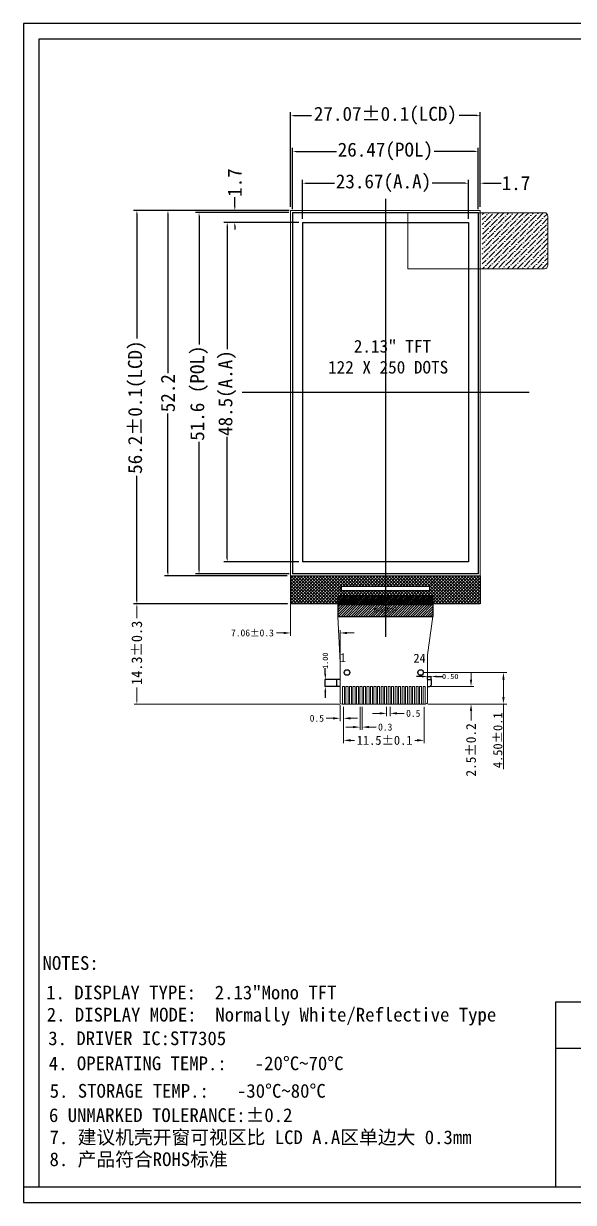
# Model space of a CAD drawing. Header units: millimetres. Extents: x 402 to 634, y 106 to 274.
# Drawn here: x 402 to 480.5, y 105.8 to 274.2 of the extents above; entities that cross this region are included whole.
import ezdxf

# ---------------------------------------------------------------- set-up
doc = ezdxf.new("R2010")
doc.units = ezdxf.units.MM
doc.header["$LTSCALE"] = 10
doc.header["$MEASUREMENT"] = 0
doc.layers.add('dim', color=3, linetype='Continuous', lineweight=13)
doc.layers.add('图框', color=7, linetype='Continuous', lineweight=0)
for name, color, linetype in [('Dimension', 7, 'Continuous'), ('DWG', 7, 'Continuous'), ('FPC', 2, 'Continuous'), ('Frame', 7, 'Continuous'), ('偏光片', 4, 'Continuous')]:
    doc.layers.add(name, color=color, linetype=linetype)
doc.styles.add('ROMANS', font='romans.shx')
doc.styles.add('TXT', font='TXT')
doc.styles.add('宋体', font='')
doc.styles.add('工程', font='gbenor.shx', dxfattribs={"width": 1.25, "bigfont": 'gbcbig.shx'})
doc.styles.get('宋体').set_extended_font_data('SimSun')
doc.dimstyles.new('ISO-25$0', dxfattribs={"dimscale": 0.5, "dimtxt": 2, "dimasz": 2, "dimexe": 0.8, "dimexo": 0.8, "dimtad": 0, "dimrnd": 0.01, "dimzin": 9, "dimdsep": 46, "dimtxsty": 'Standard', "dimcen": 2.5, "dimadec": 0, "dimazin": 2, "dimtfac": 1, "dimtofl": 0, "dimtmove": 0, "dimatfit": 0, "dimfxl": 1, "dimlwd": 13, "dimlwe": 13, "dimarcsym": 0})
doc.dimstyles.new('li', dxfattribs={"dimtxt": 0.75, "dimasz": 1, "dimexe": 0.05, "dimexo": 0.05, "dimgap": 0.1, "dimtad": 0, "dimzin": 1, "dimdsep": 46, "dimtxsty": 'TXT', "dimcen": 2.5, "dimclrd": 4, "dimclre": 4, "dimclrt": 4, "dimadec": 0, "dimazin": 0, "dimtfac": 1, "dimtmove": 0, "dimatfit": 3, "dimfxl": 1.25, "dimarcsym": 0})
doc.dimstyles.get("Standard").update_dxf_attribs({"dimscale": 0, "dimtxt": 0.6, "dimasz": 0.5, "dimexe": 0.5, "dimexo": 0.5, "dimgap": 0.5, "dimtad": 0, "dimdec": 4, "dimdsep": 46, "dimlunit": 6, "dimtxsty": 'ROMANS', "dimcen": 0.1, "dimadec": 0, "dimazin": 0, "dimtfac": 1, "dimtdec": 4, "dimtofl": 0, "dimtmove": 0, "dimatfit": 0, "dimfxl": 1, "dimtolj": 1, "dimtzin": 0, "dimarcsym": 0})
doc.dimstyles.new('标准', dxfattribs={"dimtxt": 1.6, "dimasz": 1.8, "dimexe": 0.5, "dimexo": 0.4, "dimgap": 0.1, "dimtad": 1, "dimzin": 1, "dimdsep": 46, "dimtxsty": '工程', "dimblk": 'CLOSEDBLANK', "dimcen": 0.09, "dimclrd": 3, "dimclre": 3, "dimclrt": 3, "dimadec": 0, "dimazin": 0, "dimtfac": 1, "dimtofl": 0, "dimtmove": 0, "dimatfit": 3, "dimldrblk": 'CLOSEDBLANK', "dimfxl": 1, "dimtolj": 1, "dimlwd": 0, "dimlwe": 0, "dimarcsym": 0})

# ---------------------------------------------------------------- blocks, each defined once
blk = doc.blocks.new('*D35')
at = {"color": 7, "lineweight": 13, "transparency": 16777216}
for p, q in [((439.71, 191.3), (417.78, 191.3)), ((418.18, 190.8), (418.18, 189.25)), ((418.18, 177.5), (418.18, 179.35)), ((447.12, 177), (417.78, 177))]:
    blk.add_line(p, q, dxfattribs=at)
at = {"color": 7, "transparency": 16777216}
for points in [[(418.1, 190.8), (418.27, 190.8), (418.18, 191.3)], [(418.1, 177.5), (418.27, 177.5), (418.18, 177)]]:
    blk.add_solid(points, dxfattribs=at)
at = {"layer": 'Defpoints', "color": 0, "transparency": 16777216}
for p in [(418.18, 191.3), (440.11, 191.3), (447.52, 177)]:
    blk.add_point(p, dxfattribs=at)
at = {"color": 7, "transparency": 16777216, "insert": (418.18, 184.3), "char_height": 1.5, "attachment_point": 5, "rotation": 90, "style": '宋体'}
blk.add_mtext('14.3%%P0.3', dxfattribs=at)
blk = doc.blocks.new('*D36')
at = {"layer": 'Defpoints', "color": 0, "ltscale": 10, "transparency": 16777216}
for p in [(466.88, 255.92), (440.41, 247.2), (466.88, 247.2)]:
    blk.add_point(p, dxfattribs=at)
at = {"layer": 'Dimension', "color": 0, "lineweight": -2, "ltscale": 10, "transparency": 16777216}
for p, q in [((440.41, 247.7), (440.41, 256.42)), ((466.88, 247.7), (466.88, 256.42)), ((440.91, 255.92), (446.68, 255.92)), ((466.38, 255.92), (460.61, 255.92))]:
    blk.add_line(p, q, dxfattribs=at)
at = {"layer": 'Dimension', "color": 0, "ltscale": 10, "transparency": 16777216}
for points in [[(440.91, 256), (440.91, 255.83), (440.41, 255.92)], [(466.38, 256), (466.38, 255.83), (466.88, 255.92)]]:
    blk.add_solid(points, dxfattribs=at)
at = {"layer": 'Dimension', "color": 7, "ltscale": 10, "transparency": 16777216, "insert": (453.64, 255.92), "char_height": 2, "attachment_point": 5, "style": '宋体'}
blk.add_mtext('\\A1;26.47(POL)', dxfattribs=at)
blk = doc.blocks.new('*D37')
at = {"layer": 'Defpoints', "color": 0, "ltscale": 10, "transparency": 16777216}
for p in [(440.36, 247.2), (427.05, 195.6), (440.41, 195.6)]:
    blk.add_point(p, dxfattribs=at)
at = {"layer": 'Dimension', "color": 0, "lineweight": -2, "ltscale": 10, "transparency": 16777216}
for p, q in [((439.86, 247.2), (426.55, 247.2)), ((427.05, 246.7), (427.05, 228.35)), ((427.05, 196.1), (427.05, 214.44)), ((439.91, 195.6), (426.55, 195.6))]:
    blk.add_line(p, q, dxfattribs=at)
at = {"layer": 'Dimension', "color": 0, "ltscale": 10, "transparency": 16777216}
for points in [[(426.97, 246.7), (427.14, 246.7), (427.05, 247.2)], [(426.97, 196.1), (427.14, 196.1), (427.05, 195.6)]]:
    blk.add_solid(points, dxfattribs=at)
at = {"layer": 'Dimension', "color": 7, "ltscale": 10, "transparency": 16777216, "insert": (427.05, 221.4), "char_height": 2, "attachment_point": 5, "rotation": 90, "style": '宋体'}
blk.add_mtext('\\A1;51.6 (POL)', dxfattribs=at)
blk = doc.blocks.new('*D38')
at = {"layer": 'Defpoints', "color": 0, "ltscale": 10, "transparency": 16777216}
for p in [(440.11, 247.5), (422.62, 195.3), (440.11, 195.3)]:
    blk.add_point(p, dxfattribs=at)
at = {"layer": 'Dimension', "color": 0, "lineweight": -2, "ltscale": 10, "transparency": 16777216}
for p, q in [((439.61, 247.5), (422.12, 247.5)), ((422.62, 247), (422.62, 224.28)), ((422.62, 195.8), (422.62, 218.51)), ((439.61, 195.3), (422.12, 195.3))]:
    blk.add_line(p, q, dxfattribs=at)
at = {"layer": 'Dimension', "color": 0, "ltscale": 10, "transparency": 16777216}
for points in [[(422.53, 247), (422.7, 247), (422.62, 247.5)], [(422.53, 195.8), (422.7, 195.8), (422.62, 195.3)]]:
    blk.add_solid(points, dxfattribs=at)
at = {"layer": 'Dimension', "color": 7, "ltscale": 10, "transparency": 16777216, "insert": (422.62, 221.4), "char_height": 2, "attachment_point": 5, "rotation": 90, "style": '宋体'}
blk.add_mtext('\\A1;52.2', dxfattribs=at)
blk = doc.blocks.new('*D39')
at = {"layer": 'Defpoints', "color": 0, "ltscale": 10, "transparency": 16777216}
for p in [(467.18, 261.04), (440.11, 247.5), (467.18, 247.5)]:
    blk.add_point(p, dxfattribs=at)
at = {"layer": 'Dimension', "color": 0, "lineweight": -2, "ltscale": 10, "transparency": 16777216}
for p, q in [((440.11, 248), (440.11, 261.54)), ((440.61, 261.04), (443.1, 261.04)), ((466.68, 261.04), (464.18, 261.04)), ((467.18, 248), (467.18, 261.54))]:
    blk.add_line(p, q, dxfattribs=at)
at = {"layer": 'Dimension', "color": 0, "ltscale": 10, "transparency": 16777216}
for points in [[(440.61, 261.12), (440.61, 260.95), (440.11, 261.04)], [(466.68, 261.12), (466.68, 260.95), (467.18, 261.04)]]:
    blk.add_solid(points, dxfattribs=at)
at = {"layer": 'Dimension', "color": 7, "ltscale": 10, "transparency": 16777216, "insert": (453.64, 261.04), "char_height": 2, "attachment_point": 5, "style": '宋体'}
blk.add_mtext('\\A1;27.07%%P0.1(LCD)', dxfattribs=at)
blk = doc.blocks.new('*D41')
at = {"layer": 'Defpoints', "color": 0, "ltscale": 10, "transparency": 16777216}
for p in [(431.07, 245.8), (441.81, 245.8), (441.81, 197.3)]:
    blk.add_point(p, dxfattribs=at)
at = {"layer": 'Dimension', "color": 0, "lineweight": -2, "ltscale": 10, "transparency": 16777216}
for p, q in [((441.31, 245.8), (430.57, 245.8)), ((431.07, 245.3), (431.07, 227.68)), ((431.07, 197.8), (431.07, 215.14)), ((441.31, 197.3), (430.57, 197.3))]:
    blk.add_line(p, q, dxfattribs=at)
at = {"layer": 'Dimension', "color": 0, "ltscale": 10, "transparency": 16777216}
for points in [[(430.99, 245.3), (431.16, 245.3), (431.07, 245.8)], [(430.99, 197.8), (431.16, 197.8), (431.07, 197.3)]]:
    blk.add_solid(points, dxfattribs=at)
at = {"layer": 'Dimension', "color": 7, "ltscale": 10, "transparency": 16777216, "insert": (431.07, 221.41), "char_height": 2, "attachment_point": 5, "rotation": 90, "style": '宋体'}
blk.add_mtext('\\A1;48.5(A.A)', dxfattribs=at)
blk = doc.blocks.new('*D42')
at = {"layer": 'Defpoints', "color": 0, "ltscale": 10, "transparency": 16777216}
for p in [(465.48, 251.39), (441.81, 245.8), (465.48, 245.8)]:
    blk.add_point(p, dxfattribs=at)
at = {"layer": 'Dimension', "color": 0, "lineweight": -2, "ltscale": 10, "transparency": 16777216}
for p, q in [((441.81, 246.3), (441.81, 251.89)), ((442.31, 251.39), (446.4, 251.39)), ((464.98, 251.39), (460.33, 251.39)), ((465.48, 246.3), (465.48, 251.89))]:
    blk.add_line(p, q, dxfattribs=at)
at = {"layer": 'Dimension', "color": 0, "ltscale": 10, "transparency": 16777216}
for points in [[(442.31, 251.47), (442.31, 251.31), (441.81, 251.39)], [(464.98, 251.47), (464.98, 251.31), (465.48, 251.39)]]:
    blk.add_solid(points, dxfattribs=at)
at = {"layer": 'Dimension', "color": 7, "ltscale": 10, "transparency": 16777216, "insert": (453.37, 251.39), "char_height": 2, "attachment_point": 5, "style": '宋体'}
blk.add_mtext('\\A1;23.67(A.A)', dxfattribs=at)
blk = doc.blocks.new('*D44')
at = {"layer": 'Defpoints', "color": 0, "ltscale": 10, "transparency": 16777216}
for p in [(432.15, 247.5), (440.41, 247.5), (441.81, 245.8)]:
    blk.add_point(p, dxfattribs=at)
at = {"layer": 'Dimension', "color": 0, "lineweight": -2, "ltscale": 10, "transparency": 16777216}
for p, q in [((432.15, 248), (432.15, 249.38)), ((439.91, 247.5), (431.65, 247.5)), ((441.31, 245.8), (431.65, 245.8)), ((432.15, 245.3), (432.15, 244.8))]:
    blk.add_line(p, q, dxfattribs=at)
at = {"layer": 'Dimension', "color": 0, "ltscale": 10, "transparency": 16777216}
for points in [[(432.07, 248), (432.24, 248), (432.15, 247.5)], [(432.07, 245.3), (432.24, 245.3), (432.15, 245.8)]]:
    blk.add_solid(points, dxfattribs=at)
at = {"layer": 'Dimension', "color": 7, "ltscale": 10, "transparency": 16777216, "insert": (432.15, 251.48), "char_height": 2, "attachment_point": 5, "rotation": 90, "style": '宋体'}
blk.add_mtext('\\A1;1.7', dxfattribs=at)
blk = doc.blocks.new('*D45')
at = {"layer": 'Defpoints', "color": 0, "ltscale": 10, "transparency": 16777216}
for p in [(467.18, 251.39), (467.18, 247.5), (465.48, 245.8)]:
    blk.add_point(p, dxfattribs=at)
at = {"layer": 'Dimension', "color": 0, "lineweight": -2, "ltscale": 10, "transparency": 16777216}
for p, q in [((464.98, 251.39), (464.48, 251.39)), ((465.48, 246.3), (465.48, 251.89)), ((467.18, 248), (467.18, 251.89)), ((467.68, 251.39), (470.18, 251.39))]:
    blk.add_line(p, q, dxfattribs=at)
at = {"layer": 'Dimension', "color": 0, "ltscale": 10, "transparency": 16777216}
for points in [[(464.98, 251.47), (464.98, 251.31), (465.48, 251.39)], [(467.68, 251.47), (467.68, 251.31), (467.18, 251.39)]]:
    blk.add_solid(points, dxfattribs=at)
at = {"layer": 'Dimension', "color": 7, "ltscale": 10, "transparency": 16777216, "insert": (472.28, 251.39), "char_height": 2, "attachment_point": 5, "style": '宋体'}
blk.add_mtext('\\A1;1.7', dxfattribs=at)
blk = doc.blocks.new('*D46')
at = {"layer": 'Defpoints', "color": 0, "ltscale": 10, "transparency": 16777216}
for p in [(440.11, 247.5), (418.18, 191.3), (440.11, 191.3)]:
    blk.add_point(p, dxfattribs=at)
at = {"layer": 'Dimension', "color": 0, "lineweight": -2, "ltscale": 10, "transparency": 16777216}
for p, q in [((439.61, 247.5), (417.68, 247.5)), ((418.18, 247), (418.18, 229.21)), ((418.18, 191.8), (418.18, 209.58)), ((439.61, 191.3), (417.68, 191.3))]:
    blk.add_line(p, q, dxfattribs=at)
at = {"layer": 'Dimension', "color": 0, "ltscale": 10, "transparency": 16777216}
for points in [[(418.1, 247), (418.27, 247), (418.18, 247.5)], [(418.1, 191.8), (418.27, 191.8), (418.18, 191.3)]]:
    blk.add_solid(points, dxfattribs=at)
at = {"layer": 'Dimension', "color": 7, "ltscale": 10, "transparency": 16777216, "insert": (418.18, 219.4), "char_height": 2, "attachment_point": 5, "rotation": 90, "style": '宋体'}
blk.add_mtext('\\A1;56.2%%P0.1(LCD)', dxfattribs=at)
blk = doc.blocks.new('*D49')
at = {"layer": 'Defpoints', "color": 0, "transparency": 16777216}
for p in [(440.11, 193.15), (447.17, 187.15), (447.17, 181.71)]:
    blk.add_point(p, dxfattribs=at)
at = {"layer": 'dim', "color": 0, "lineweight": 13, "transparency": 16777216}
for p, q in [((440.11, 192.75), (440.11, 186.75)), ((439.11, 187.15), (438.11, 187.15)), ((447.17, 182.11), (447.17, 187.55)), ((448.17, 187.15), (449.17, 187.15))]:
    blk.add_line(p, q, dxfattribs=at)
at = {"layer": 'dim', "color": 0, "transparency": 16777216}
for points in [[(439.11, 187.31), (439.11, 186.98), (440.11, 187.15)], [(448.17, 187.31), (448.17, 186.98), (447.17, 187.15)]]:
    blk.add_solid(points, dxfattribs=at)
at = {"layer": 'dim', "color": 0, "transparency": 16777216, "insert": (434.67, 187.15), "char_height": 1, "attachment_point": 5, "style": '宋体'}
blk.add_mtext('7.06%%p0.3', dxfattribs=at)
blk = doc.blocks.new('*D55')
at = {"color": 7, "lineweight": -2, "transparency": 16777216}
for p, q in [((458.87, 180.93), (458.07, 180.93)), ((459.67, 180.55), (459.67, 180.98)), ((459.67, 180.93), (460.17, 180.93)), ((460.17, 180.55), (460.17, 180.98)), ((460.97, 180.93), (461.77, 180.93))]:
    blk.add_line(p, q, dxfattribs=at)
at = {"color": 7, "transparency": 16777216}
for points in [[(458.87, 181.06), (458.87, 180.8), (459.67, 180.93)], [(460.97, 181.06), (460.97, 180.8), (460.17, 180.93)]]:
    blk.add_solid(points, dxfattribs=at)
at = {"layer": 'Defpoints', "color": 0, "transparency": 16777216}
for p in [(459.67, 180.5), (460.17, 180.93), (460.17, 180.5)]:
    blk.add_point(p, dxfattribs=at)
at = {"color": 7, "transparency": 16777216, "insert": (462.89, 180.93), "char_height": 0.75, "attachment_point": 5, "style": '宋体'}
blk.add_mtext('0.50', dxfattribs=at)
blk = doc.blocks.new('*D56')
at = {"color": 7, "lineweight": -2, "transparency": 16777216}
for p, q in [((445.07, 181.3), (445.07, 182.1)), ((446.62, 180.5), (445.02, 180.5)), ((445.07, 179.5), (445.07, 180.5)), ((446.82, 179.5), (445.02, 179.5)), ((445.07, 178.7), (445.07, 177.9))]:
    blk.add_line(p, q, dxfattribs=at)
at = {"color": 7, "transparency": 16777216}
for points in [[(444.93, 181.3), (445.2, 181.3), (445.07, 180.5)], [(444.93, 178.7), (445.2, 178.7), (445.07, 179.5)]]:
    blk.add_solid(points, dxfattribs=at)
at = {"layer": 'Defpoints', "color": 0, "transparency": 16777216}
for p in [(446.67, 180.5), (445.07, 179.5), (446.87, 179.5)]:
    blk.add_point(p, dxfattribs=at)
at = {"color": 7, "transparency": 16777216, "insert": (445.07, 183.18), "char_height": 0.75, "attachment_point": 5, "rotation": 90, "style": '宋体'}
blk.add_mtext('1.00', dxfattribs=at)
blk = doc.blocks.new('*D57')
at = {"color": 7, "lineweight": 13, "transparency": 16777216}
for p, q in [((465.86, 180.5), (465.86, 181.5)), ((460.07, 179.5), (466.26, 179.5)), ((459.72, 177), (466.26, 177)), ((465.86, 176), (465.86, 174.65))]:
    blk.add_line(p, q, dxfattribs=at)
at = {"color": 7, "transparency": 16777216}
for points in [[(465.7, 180.5), (466.03, 180.5), (465.86, 179.5)], [(465.7, 176), (466.03, 176), (465.86, 177)]]:
    blk.add_solid(points, dxfattribs=at)
at = {"layer": 'Defpoints', "color": 0, "transparency": 16777216}
for p in [(459.67, 179.5), (459.32, 177), (465.86, 177)]:
    blk.add_point(p, dxfattribs=at)
at = {"color": 7, "transparency": 16777216, "insert": (465.86, 170.44), "char_height": 1.4, "attachment_point": 5, "rotation": 90, "style": '宋体'}
blk.add_mtext('2.5±0.2', dxfattribs=at)
blk = doc.blocks.new('*D58')
at = {"color": 7, "lineweight": 0, "transparency": 16777216}
for p, q in [((459.07, 181.5), (470.99, 181.5)), ((470.49, 180.5), (470.49, 178)), ((459.77, 177), (470.99, 177)), ((470.49, 177), (470.49, 167.67))]:
    blk.add_line(p, q, dxfattribs=at)
at = {"color": 7, "transparency": 16777216}
for points in [[(470.32, 180.5), (470.65, 180.5), (470.49, 181.5)], [(470.32, 178), (470.65, 178), (470.49, 177)]]:
    blk.add_solid(points, dxfattribs=at)
at = {"layer": 'Defpoints', "color": 0, "transparency": 16777216}
for p in [(458.67, 181.5), (459.37, 177), (470.49, 177)]:
    blk.add_point(p, dxfattribs=at)
at = {"color": 7, "transparency": 16777216, "insert": (469.69, 171.82), "char_height": 1.3, "attachment_point": 5, "rotation": 90, "style": '宋体'}
blk.add_mtext('\\A1;4.50%%P0.1', dxfattribs=at)
blk = doc.blocks.new('_ClosedBlank')
at = {"color": 0, "linetype": 'ByBlock', "lineweight": -2}
for p, q in [((-1, 0.17), (0, 0)), ((-1, 0.17), (-1, -0.17)), ((0, 0), (-1, -0.17))]:
    blk.add_line(p, q, dxfattribs=at)
blk = doc.blocks.new('*D59')
at = {"color": 7, "lineweight": 13, "transparency": 16777216}
for p, q in [((452.82, 175.66), (451.82, 175.66)), ((453.82, 176.6), (453.82, 175.26)), ((454.32, 176.6), (454.32, 175.26)), ((455.32, 175.66), (456.32, 175.66))]:
    blk.add_line(p, q, dxfattribs=at)
at = {"color": 7, "transparency": 16777216}
for points in [[(452.82, 175.83), (452.82, 175.5), (453.82, 175.66)], [(455.32, 175.83), (455.32, 175.5), (454.32, 175.66)]]:
    blk.add_solid(points, dxfattribs=at)
at = {"layer": 'Defpoints', "color": 0, "transparency": 16777216}
for p in [(453.82, 177), (454.32, 177), (454.32, 175.66)]:
    blk.add_point(p, dxfattribs=at)
at = {"color": 7, "transparency": 16777216, "insert": (457.62, 175.66), "char_height": 1, "attachment_point": 5, "style": '宋体'}
blk.add_mtext('0.5', dxfattribs=at)
blk = doc.blocks.new('*D60')
at = {"color": 7, "lineweight": 13, "transparency": 16777216}
for p, q in [((450.02, 176.6), (450.02, 173.3)), ((450.32, 176.6), (450.32, 173.3)), ((449.02, 173.7), (448.02, 173.7)), ((451.32, 173.7), (452.32, 173.7))]:
    blk.add_line(p, q, dxfattribs=at)
at = {"color": 7, "transparency": 16777216}
for points in [[(449.02, 173.87), (449.02, 173.54), (450.02, 173.7)], [(451.32, 173.87), (451.32, 173.54), (450.32, 173.7)]]:
    blk.add_solid(points, dxfattribs=at)
at = {"layer": 'Defpoints', "color": 0, "transparency": 16777216}
for p in [(450.02, 177), (450.32, 177), (450.32, 173.7)]:
    blk.add_point(p, dxfattribs=at)
at = {"color": 7, "transparency": 16777216, "insert": (453.62, 173.7), "char_height": 1, "attachment_point": 5, "style": '宋体'}
blk.add_mtext('0.3', dxfattribs=at)
blk = doc.blocks.new('*D61')
at = {"color": 7, "lineweight": 13, "transparency": 16777216}
for p, q in [((447.67, 176.6), (447.67, 171.41)), ((459.17, 176.6), (459.17, 171.41)), ((448.67, 171.81), (449.23, 171.81)), ((458.17, 171.81), (457.82, 171.81))]:
    blk.add_line(p, q, dxfattribs=at)
at = {"color": 7, "transparency": 16777216}
for points in [[(448.67, 171.98), (448.67, 171.64), (447.67, 171.81)], [(458.17, 171.98), (458.17, 171.64), (459.17, 171.81)]]:
    blk.add_solid(points, dxfattribs=at)
at = {"layer": 'Defpoints', "color": 0, "transparency": 16777216}
for p in [(447.67, 177), (459.17, 177), (459.17, 171.81)]:
    blk.add_point(p, dxfattribs=at)
at = {"color": 7, "transparency": 16777216, "insert": (453.53, 171.81), "char_height": 1.3, "attachment_point": 5, "style": '宋体'}
blk.add_mtext('11.5%%P0.1', dxfattribs=at)
blk = doc.blocks.new('*D62')
at = {"color": 7, "lineweight": 13, "transparency": 16777216}
for p, q in [((447.17, 176.9), (447.17, 174.56)), ((447.67, 176.6), (447.67, 174.56)), ((446.17, 174.96), (445.17, 174.96)), ((448.67, 174.96), (449.67, 174.96))]:
    blk.add_line(p, q, dxfattribs=at)
at = {"color": 7, "transparency": 16777216}
for points in [[(446.17, 175.12), (446.17, 174.79), (447.17, 174.96)], [(448.67, 175.12), (448.67, 174.79), (447.67, 174.96)]]:
    blk.add_solid(points, dxfattribs=at)
at = {"layer": 'Defpoints', "color": 0, "transparency": 16777216}
for p in [(447.17, 177.3), (447.67, 177), (447.67, 174.96)]:
    blk.add_point(p, dxfattribs=at)
at = {"color": 7, "transparency": 16777216, "insert": (443.86, 174.96), "char_height": 1, "attachment_point": 5, "style": '宋体'}
blk.add_mtext('0.5', dxfattribs=at)

msp = doc.modelspace()

# ---------------------------------------------------------------- hatches: boundary and pattern name
h = msp.add_hatch()
h.set_pattern_fill('ANSI37', color=256, scale=0.1, style=0)
h.set_pattern_definition([(45, (440.10977, 191.29634), (-0.2245064, 0.2245064), []), (135, (440.10977, 191.29634), (-0.2245064, -0.2245064), [])])
h.paths.add_polyline_path([(467.17777, 195.29634), (440.10977, 195.29634), (440.10977, 191.29634), (467.17777, 191.29634)])
h.paths.add_polyline_path([(447.34377, 193.84634), (459.94377, 193.84634), (459.94377, 193.19634), (447.34377, 193.19634)], flags=16)
h = msp.add_hatch()
h.set_pattern_fill('ANSI31', color=30, scale=0.1, style=0)
h.set_pattern_definition([(45, (-2404.83044, -70.27372), (-0.224506403, 0.224506403), [])])
edge = h.paths.add_edge_path()
edge.add_line((460.22877, 192.39634), (445.59378, 192.39634))
edge.add_arc((447.05877, 192.19634), 0.2, 90, 180)
edge.add_line((446.85877, 192.19634), (446.85877, 191.19634))
edge.add_line((446.85877, 191.19634), (460.42877, 191.19634))
edge.add_line((460.42877, 192.19632), (460.42877, 191.19634))
edge.add_arc((460.22877, 192.19634), 0.2, 0, 90)
h = msp.add_hatch()
h.set_pattern_fill('ANSI31', color=0, scale=2, style=0)
h.set_pattern_definition([(45, (-6.572, 2.18272), (-0.1767767, 0.1767767), [])])
h.paths.add_polyline_path([(446.85877, 191.19634), (460.42877, 191.19634), (460.42877, 189.49636), (446.85877, 189.49636)])
h.paths.add_polyline_path([(451.71436, 189.82039), (455.5423, 189.82039), (455.5423, 191.00698), (451.71436, 191.00698)], flags=24)
at = {"layer": 'dim'}
h = msp.add_hatch(dxfattribs=at)
h.set_pattern_fill('ANSI36', color=5, scale=4, style=0)
h.set_pattern_definition([(45, (-232.8816, -4178.46935), (0.265165043, 0.972271824), [1.25, -0.25, 0, -0.25])])
h.paths.add_polyline_path([(476.82365, 246.67823, 0.414213562), (476.32365, 247.17823), (467.47365, 247.17823), (467.47365, 239.17823), (476.32365, 239.17823, 0.414213562), (476.82365, 239.67823)])

# ---------------------------------------------------------------- linework, layer by layer
at = {"color": 1}
for p, q in [((453.64377, 249.15066), (453.64377, 186.59634)), ((433.19635, 221.54634), (474.14021, 221.54634))]:
    msp.add_line(p, q, dxfattribs=at)
for p, q in [((440.10977, 195.29634), (440.10977, 191.29634)), ((447.34377, 193.84634), (459.94377, 193.84634)), ((447.34377, 193.84634), (447.34377, 193.19634)), ((459.94377, 193.84634), (459.94377, 193.19634)), ((467.17777, 195.29634), (467.17777, 191.29634)), ((447.34377, 193.19634), (459.94377, 193.19634))]:
    msp.add_line(p, q)
at = {"color": 30, "ltscale": 5}
for p, q in [((460.22877, 192.39634), (447.05877, 192.39634)), ((460.42877, 192.19632), (460.42877, 191.19634)), ((446.85877, 191.19634), (460.42877, 191.19634))]:
    msp.add_line(p, q, dxfattribs=at)
at = {"color": 30}
for p, q in [((446.85877, 191.19634), (446.85877, 189.49636)), ((460.42877, 191.19634), (460.42877, 189.49636)), ((446.85877, 189.49636), (460.42877, 189.49636))]:
    msp.add_line(p, q, dxfattribs=at)
at = {"color": 24}
for p, q in [((446.66524, 180.49637), (446.66521, 179.69737)), ((447.16524, 180.49634), (446.66524, 180.49637)), ((447.16524, 180.49634), (446.66524, 180.49637)), ((459.66524, 180.49634), (460.16524, 180.49637)), ((460.16524, 180.49637), (460.16527, 179.69737)), ((446.66521, 179.69737), (446.86524, 179.49635)), ((447.16524, 179.49634), (446.86524, 179.49635)), ((459.66524, 179.49634), (459.96524, 179.49635)), ((460.16527, 179.69737), (459.96524, 179.49635))]:
    msp.add_line(p, q, dxfattribs=at)
at = {"color": 30, "ltscale": 5}
for centre, start, end in [((447.05877, 192.19634), 90, 180), ((460.22877, 192.19634), 0, 90)]:
    msp.add_arc(centre, 0.2, start, end, dxfattribs=at)
at = {"layer": 'dim', "color": 7, "ltscale": 10}
for p, q in [((440.10977, 191.29634), (440.10977, 247.49634)), ((440.10977, 247.49634), (467.17777, 247.49634)), ((467.17777, 247.49634), (467.17777, 191.29634)), ((467.17777, 195.29634), (440.10977, 195.29634))]:
    msp.add_line(p, q, dxfattribs=at)
at = {"layer": 'dim', "color": 30}
for p, q in [((446.85877, 192.19608), (446.85877, 191.19634)), ((460.42877, 192.19608), (460.42877, 191.19634)), ((446.85877, 189.49636), (447.16524, 182.92134)), ((460.42877, 189.49636), (459.66524, 184.04634)), ((459.66524, 180.49634), (459.66524, 184.04634)), ((447.16524, 180.49634), (447.16524, 182.92134)), ((447.16524, 177.29634), (447.16524, 180.49634)), ((459.66524, 177.29634), (459.66524, 180.49634)), ((447.46524, 176.99634), (459.36524, 176.99634))]:
    msp.add_line(p, q, dxfattribs=at)
at = {"layer": 'dim', "color": 7}
msp.add_line((440.10977, 191.29634), (467.17777, 191.29634), dxfattribs=at)
at = {"layer": 'dim', "color": 2}
for p, q in [((447.51524, 179.49634), (447.81524, 179.49634)), ((447.51524, 176.99634), (447.51524, 179.49634)), ((447.51524, 179.49634), (447.81524, 179.49634)), ((447.51524, 176.99634), (447.51524, 179.49634)), ((447.51524, 179.49634), (447.81524, 179.49634)), ((447.51524, 176.99634), (447.51524, 179.49634)), ((447.51524, 179.49634), (447.81524, 179.49634)), ((447.51524, 176.99634), (447.51524, 179.49634)), ((447.81524, 176.99634), (447.81524, 179.49634)), ((447.81524, 176.99634), (447.81524, 179.49634)), ((447.81524, 176.99634), (447.81524, 179.49634)), ((447.81524, 176.99634), (447.81524, 179.49634)), ((448.01524, 179.49634), (448.31524, 179.49634)), ((448.01524, 176.99634), (448.01524, 179.49634)), ((448.01524, 179.49634), (448.31524, 179.49634)), ((448.01524, 176.99634), (448.01524, 179.49634)), ((448.01524, 179.49634), (448.31524, 179.49634)), ((448.01524, 176.99634), (448.01524, 179.49634)), ((448.01524, 179.49634), (448.31524, 179.49634)), ((448.01524, 176.99634), (448.01524, 179.49634)), ((448.31524, 176.99634), (448.31524, 179.49634)), ((448.31524, 176.99634), (448.31524, 179.49634)), ((448.31524, 176.99634), (448.31524, 179.49634)), ((448.31524, 176.99634), (448.31524, 179.49634)), ((448.51524, 179.49634), (448.81524, 179.49634)), ((448.51524, 176.99634), (448.51524, 179.49634)), ((448.51524, 179.49634), (448.81524, 179.49634)), ((448.51524, 176.99634), (448.51524, 179.49634)), ((448.51524, 179.49634), (448.81524, 179.49634)), ((448.51524, 176.99634), (448.51524, 179.49634)), ((448.51524, 179.49634), (448.81524, 179.49634)), ((448.51524, 176.99634), (448.51524, 179.49634)), ((448.81524, 176.99634), (448.81524, 179.49634)), ((448.81524, 176.99634), (448.81524, 179.49634)), ((448.81524, 176.99634), (448.81524, 179.49634)), ((448.81524, 176.99634), (448.81524, 179.49634)), ((449.01524, 179.49634), (449.31524, 179.49634)), ((449.01524, 176.99634), (449.01524, 179.49634)), ((449.01524, 179.49634), (449.31524, 179.49634)), ((449.01524, 176.99634), (449.01524, 179.49634)), ((449.01524, 179.49634), (449.31524, 179.49634)), ((449.01524, 176.99634), (449.01524, 179.49634)), ((449.01524, 179.49634), (449.31524, 179.49634)), ((449.01524, 176.99634), (449.01524, 179.49634)), ((449.31524, 176.99634), (449.31524, 179.49634)), ((449.31524, 176.99634), (449.31524, 179.49634)), ((449.31524, 176.99634), (449.31524, 179.49634)), ((449.31524, 176.99634), (449.31524, 179.49634)), ((449.51524, 179.49634), (449.81524, 179.49634)), ((449.51524, 176.99634), (449.51524, 179.49634)), ((449.51524, 179.49634), (449.81524, 179.49634)), ((449.51524, 176.99634), (449.51524, 179.49634)), ((449.51524, 179.49634), (449.81524, 179.49634)), ((449.51524, 176.99634), (449.51524, 179.49634)), ((449.51524, 179.49634), (449.81524, 179.49634)), ((449.51524, 176.99634), (449.51524, 179.49634)), ((449.81524, 176.99634), (449.81524, 179.49634)), ((449.81524, 176.99634), (449.81524, 179.49634)), ((449.81524, 176.99634), (449.81524, 179.49634)), ((449.81524, 176.99634), (449.81524, 179.49634)), ((450.01524, 179.49634), (450.31524, 179.49634)), ((450.01524, 176.99634), (450.01524, 179.49634)), ((450.01524, 179.49634), (450.31524, 179.49634)), ((450.01524, 176.99634), (450.01524, 179.49634)), ((450.01524, 179.49634), (450.31524, 179.49634)), ((450.01524, 176.99634), (450.01524, 179.49634)), ((450.01524, 179.49634), (450.31524, 179.49634)), ((450.01524, 176.99634), (450.01524, 179.49634)), ((450.31524, 176.99634), (450.31524, 179.49634)), ((450.31524, 176.99634), (450.31524, 179.49634)), ((450.31524, 176.99634), (450.31524, 179.49634)), ((450.31524, 176.99634), (450.31524, 179.49634)), ((450.51524, 179.49634), (450.81524, 179.49634)), ((450.51524, 176.99634), (450.51524, 179.49634)), ((450.51524, 179.49634), (450.81524, 179.49634)), ((450.51524, 176.99634), (450.51524, 179.49634)), ((450.51524, 179.49634), (450.81524, 179.49634)), ((450.51524, 176.99634), (450.51524, 179.49634)), ((450.51524, 179.49634), (450.81524, 179.49634)), ((450.51524, 176.99634), (450.51524, 179.49634)), ((450.81524, 176.99634), (450.81524, 179.49634)), ((450.81524, 176.99634), (450.81524, 179.49634)), ((450.81524, 176.99634), (450.81524, 179.49634)), ((450.81524, 176.99634), (450.81524, 179.49634)), ((451.01524, 179.49634), (451.31524, 179.49634)), ((451.01524, 176.99634), (451.01524, 179.49634)), ((451.01524, 179.49634), (451.31524, 179.49634)), ((451.01524, 176.99634), (451.01524, 179.49634)), ((451.01524, 179.49634), (451.31524, 179.49634)), ((451.01524, 176.99634), (451.01524, 179.49634)), ((451.01524, 179.49634), (451.31524, 179.49634)), ((451.01524, 176.99634), (451.01524, 179.49634)), ((451.31524, 176.99634), (451.31524, 179.49634)), ((451.31524, 176.99634), (451.31524, 179.49634)), ((451.31524, 176.99634), (451.31524, 179.49634)), ((451.31524, 176.99634), (451.31524, 179.49634)), ((451.51524, 179.49634), (451.81524, 179.49634)), ((451.51524, 176.99634), (451.51524, 179.49634)), ((451.51524, 179.49634), (451.81524, 179.49634)), ((451.51524, 176.99634), (451.51524, 179.49634)), ((451.51524, 179.49634), (451.81524, 179.49634)), ((451.51524, 176.99634), (451.51524, 179.49634)), ((451.51524, 179.49634), (451.81524, 179.49634)), ((451.51524, 176.99634), (451.51524, 179.49634)), ((451.81524, 176.99634), (451.81524, 179.49634)), ((451.81524, 176.99634), (451.81524, 179.49634)), ((451.81524, 176.99634), (451.81524, 179.49634)), ((451.81524, 176.99634), (451.81524, 179.49634)), ((452.01524, 179.49634), (452.31524, 179.49634)), ((452.01524, 176.99634), (452.01524, 179.49634)), ((452.01524, 179.49634), (452.31524, 179.49634)), ((452.01524, 176.99634), (452.01524, 179.49634)), ((452.01524, 179.49634), (452.31524, 179.49634)), ((452.01524, 176.99634), (452.01524, 179.49634)), ((452.01524, 179.49634), (452.31524, 179.49634)), ((452.01524, 176.99634), (452.01524, 179.49634)), ((452.31524, 176.99634), (452.31524, 179.49634)), ((452.31524, 176.99634), (452.31524, 179.49634)), ((452.31524, 176.99634), (452.31524, 179.49634)), ((452.31524, 176.99634), (452.31524, 179.49634)), ((452.51524, 179.49634), (452.81524, 179.49634)), ((452.51524, 176.99634), (452.51524, 179.49634)), ((452.51524, 179.49634), (452.81524, 179.49634)), ((452.51524, 176.99634), (452.51524, 179.49634)), ((452.51524, 179.49634), (452.81524, 179.49634)), ((452.51524, 176.99634), (452.51524, 179.49634)), ((452.51524, 179.49634), (452.81524, 179.49634)), ((452.51524, 176.99634), (452.51524, 179.49634)), ((452.81524, 176.99634), (452.81524, 179.49634)), ((452.81524, 176.99634), (452.81524, 179.49634)), ((452.81524, 176.99634), (452.81524, 179.49634)), ((452.81524, 176.99634), (452.81524, 179.49634)), ((453.01524, 179.49634), (453.31524, 179.49634)), ((453.01524, 176.99634), (453.01524, 179.49634)), ((453.01524, 179.49634), (453.31524, 179.49634)), ((453.01524, 176.99634), (453.01524, 179.49634)), ((453.01524, 179.49634), (453.31524, 179.49634)), ((453.01524, 176.99634), (453.01524, 179.49634)), ((453.01524, 179.49634), (453.31524, 179.49634)), ((453.01524, 176.99634), (453.01524, 179.49634)), ((453.31524, 176.99634), (453.31524, 179.49634)), ((453.31524, 176.99634), (453.31524, 179.49634)), ((453.31524, 176.99634), (453.31524, 179.49634)), ((453.31524, 176.99634), (453.31524, 179.49634)), ((453.51524, 179.49634), (453.81524, 179.49634)), ((453.51524, 176.99634), (453.51524, 179.49634)), ((453.51524, 179.49634), (453.81524, 179.49634)), ((453.51524, 176.99634), (453.51524, 179.49634)), ((453.51524, 179.49634), (453.81524, 179.49634)), ((453.51524, 176.99634), (453.51524, 179.49634)), ((453.51524, 179.49634), (453.81524, 179.49634)), ((453.51524, 176.99634), (453.51524, 179.49634)), ((453.81524, 176.99634), (453.81524, 179.49634)), ((453.81524, 176.99634), (453.81524, 179.49634)), ((453.81524, 176.99634), (453.81524, 179.49634)), ((453.81524, 176.99634), (453.81524, 179.49634)), ((454.01524, 179.49634), (454.31524, 179.49634)), ((454.01524, 176.99634), (454.01524, 179.49634)), ((454.01524, 179.49634), (454.31524, 179.49634)), ((454.01524, 176.99634), (454.01524, 179.49634)), ((454.01524, 179.49634), (454.31524, 179.49634)), ((454.01524, 176.99634), (454.01524, 179.49634)), ((454.01524, 179.49634), (454.31524, 179.49634)), ((454.01524, 176.99634), (454.01524, 179.49634)), ((454.31524, 176.99634), (454.31524, 179.49634)), ((454.31524, 176.99634), (454.31524, 179.49634)), ((454.31524, 176.99634), (454.31524, 179.49634)), ((454.31524, 176.99634), (454.31524, 179.49634)), ((454.51524, 179.49634), (454.81524, 179.49634)), ((454.51524, 176.99634), (454.51524, 179.49634)), ((454.51524, 179.49634), (454.81524, 179.49634)), ((454.51524, 176.99634), (454.51524, 179.49634)), ((454.51524, 179.49634), (454.81524, 179.49634)), ((454.51524, 176.99634), (454.51524, 179.49634)), ((454.51524, 179.49634), (454.81524, 179.49634)), ((454.51524, 176.99634), (454.51524, 179.49634)), ((454.81524, 176.99634), (454.81524, 179.49634)), ((454.81524, 176.99634), (454.81524, 179.49634)), ((454.81524, 176.99634), (454.81524, 179.49634)), ((454.81524, 176.99634), (454.81524, 179.49634)), ((455.01524, 179.49634), (455.31524, 179.49634)), ((455.01524, 176.99634), (455.01524, 179.49634)), ((455.01524, 179.49634), (455.31524, 179.49634)), ((455.01524, 176.99634), (455.01524, 179.49634)), ((455.01524, 179.49634), (455.31524, 179.49634)), ((455.01524, 176.99634), (455.01524, 179.49634)), ((455.01524, 179.49634), (455.31524, 179.49634)), ((455.01524, 176.99634), (455.01524, 179.49634)), ((455.31524, 176.99634), (455.31524, 179.49634)), ((455.31524, 176.99634), (455.31524, 179.49634)), ((455.31524, 176.99634), (455.31524, 179.49634)), ((455.31524, 176.99634), (455.31524, 179.49634)), ((455.51524, 179.49634), (455.81524, 179.49634)), ((455.51524, 176.99634), (455.51524, 179.49634)), ((455.51524, 179.49634), (455.81524, 179.49634)), ((455.51524, 176.99634), (455.51524, 179.49634)), ((455.51524, 179.49634), (455.81524, 179.49634)), ((455.51524, 176.99634), (455.51524, 179.49634)), ((455.51524, 179.49634), (455.81524, 179.49634)), ((455.51524, 176.99634), (455.51524, 179.49634)), ((455.81524, 176.99634), (455.81524, 179.49634)), ((455.81524, 176.99634), (455.81524, 179.49634)), ((455.81524, 176.99634), (455.81524, 179.49634)), ((455.81524, 176.99634), (455.81524, 179.49634)), ((456.01524, 179.49634), (456.31524, 179.49634)), ((456.01524, 176.99634), (456.01524, 179.49634)), ((456.01524, 179.49634), (456.31524, 179.49634)), ((456.01524, 176.99634), (456.01524, 179.49634)), ((456.01524, 179.49634), (456.31524, 179.49634)), ((456.01524, 176.99634), (456.01524, 179.49634)), ((456.01524, 179.49634), (456.31524, 179.49634)), ((456.01524, 176.99634), (456.01524, 179.49634)), ((456.31524, 176.99634), (456.31524, 179.49634)), ((456.31524, 176.99634), (456.31524, 179.49634)), ((456.31524, 176.99634), (456.31524, 179.49634)), ((456.31524, 176.99634), (456.31524, 179.49634)), ((456.51524, 179.49634), (456.81524, 179.49634)), ((456.51524, 176.99634), (456.51524, 179.49634)), ((456.51524, 179.49634), (456.81524, 179.49634)), ((456.51524, 176.99634), (456.51524, 179.49634)), ((456.51524, 179.49634), (456.81524, 179.49634)), ((456.51524, 176.99634), (456.51524, 179.49634)), ((456.51524, 179.49634), (456.81524, 179.49634)), ((456.51524, 176.99634), (456.51524, 179.49634)), ((456.81524, 176.99634), (456.81524, 179.49634)), ((456.81524, 176.99634), (456.81524, 179.49634)), ((456.81524, 176.99634), (456.81524, 179.49634)), ((456.81524, 176.99634), (456.81524, 179.49634)), ((457.01524, 179.49634), (457.31524, 179.49634)), ((457.01524, 176.99634), (457.01524, 179.49634)), ((457.01524, 179.49634), (457.31524, 179.49634)), ((457.01524, 176.99634), (457.01524, 179.49634)), ((457.01524, 179.49634), (457.31524, 179.49634)), ((457.01524, 176.99634), (457.01524, 179.49634)), ((457.01524, 179.49634), (457.31524, 179.49634)), ((457.01524, 176.99634), (457.01524, 179.49634)), ((457.31524, 176.99634), (457.31524, 179.49634)), ((457.31524, 176.99634), (457.31524, 179.49634)), ((457.31524, 176.99634), (457.31524, 179.49634)), ((457.31524, 176.99634), (457.31524, 179.49634)), ((457.51524, 179.49634), (457.81524, 179.49634)), ((457.51524, 176.99634), (457.51524, 179.49634)), ((457.51524, 179.49634), (457.81524, 179.49634)), ((457.51524, 176.99634), (457.51524, 179.49634)), ((457.51524, 179.49634), (457.81524, 179.49634)), ((457.51524, 176.99634), (457.51524, 179.49634)), ((457.51524, 179.49634), (457.81524, 179.49634)), ((457.51524, 176.99634), (457.51524, 179.49634)), ((457.81524, 176.99634), (457.81524, 179.49634)), ((457.81524, 176.99634), (457.81524, 179.49634)), ((457.81524, 176.99634), (457.81524, 179.49634)), ((457.81524, 176.99634), (457.81524, 179.49634)), ((458.01524, 179.49634), (458.31524, 179.49634)), ((458.01524, 176.99634), (458.01524, 179.49634)), ((458.01524, 179.49634), (458.31524, 179.49634)), ((458.01524, 176.99634), (458.01524, 179.49634)), ((458.01524, 179.49634), (458.31524, 179.49634)), ((458.01524, 176.99634), (458.01524, 179.49634)), ((458.01524, 179.49634), (458.31524, 179.49634)), ((458.01524, 176.99634), (458.01524, 179.49634)), ((458.31524, 176.99634), (458.31524, 179.49634)), ((458.31524, 176.99634), (458.31524, 179.49634)), ((458.31524, 176.99634), (458.31524, 179.49634)), ((458.31524, 176.99634), (458.31524, 179.49634)), ((458.51524, 179.49634), (458.81524, 179.49634)), ((458.51524, 176.99634), (458.51524, 179.49634)), ((458.51524, 179.49634), (458.81524, 179.49634)), ((458.51524, 176.99634), (458.51524, 179.49634)), ((458.51524, 179.49634), (458.81524, 179.49634)), ((458.51524, 176.99634), (458.51524, 179.49634)), ((458.51524, 179.49634), (458.81524, 179.49634)), ((458.51524, 176.99634), (458.51524, 179.49634)), ((458.81524, 176.99634), (458.81524, 179.49634)), ((458.81524, 176.99634), (458.81524, 179.49634)), ((458.81524, 176.99634), (458.81524, 179.49634)), ((458.81524, 176.99634), (458.81524, 179.49634)), ((459.01524, 179.49634), (459.31524, 179.49634)), ((459.01524, 176.99634), (459.01524, 179.49634)), ((459.01524, 179.49634), (459.31524, 179.49634)), ((459.01524, 176.99634), (459.01524, 179.49634)), ((459.01524, 179.49634), (459.31524, 179.49634)), ((459.01524, 176.99634), (459.01524, 179.49634)), ((459.01524, 179.49634), (459.31524, 179.49634)), ((459.01524, 176.99634), (459.01524, 179.49634)), ((459.31524, 176.99634), (459.31524, 179.49634)), ((459.31524, 176.99634), (459.31524, 179.49634)), ((459.31524, 176.99634), (459.31524, 179.49634)), ((459.31524, 176.99634), (459.31524, 179.49634))]:
    msp.add_line(p, q, dxfattribs=at)
at = {"layer": 'dim', "color": 5}
msp.add_lwpolyline([(456.82365, 247.17823), (476.32365, 247.17823, -0.414213562), (476.82365, 246.67823), (476.82365, 239.67823, -0.414213562), (476.32365, 239.17823), (456.82365, 239.17823)], format="xyb", close=True, dxfattribs=at)
at = {"layer": 'dim', "color": 30}
for centre, start, end in [((447.46524, 177.29634), 180, 270), ((459.36524, 177.29634), 270, 0)]:
    msp.add_arc(centre, 0.3, start, end, dxfattribs=at)
at = {"layer": 'DWG', "color": 7}
for p, q in [((441.80977, 245.79629), (465.47777, 245.79629)), ((441.80977, 245.79629), (441.80977, 197.29634)), ((465.47777, 245.79629), (465.47777, 197.29634)), ((465.47777, 197.29634), (441.80977, 197.29634))]:
    msp.add_line(p, q, dxfattribs=at)
at = {"layer": 'FPC', "color": 30}
for centre in [(448.16524, 181.49634), (458.66524, 181.49634)]:
    msp.add_circle(centre, 0.4, dxfattribs=at)
at = {"layer": 'Frame', "color": 7}
for p, q in [((634.31584, 274.19188), (402.01727, 274.19188)), ((402.01727, 274.19188), (402.01727, 105.8072)), ((404.21975, 108.00969), (404.21975, 271.98939)), ((404.21975, 271.98939), (632.11335, 271.98939)), ((477.93918, 108.00969), (477.93918, 134.43955)), ((477.93918, 134.43955), (632.11335, 134.43955)), ((477.93918, 127.83208), (632.11335, 127.83208)), ((632.11335, 108.00969), (402.01727, 108.00969)), ((402.01727, 105.8072), (634.31584, 105.8072))]:
    msp.add_line(p, q, dxfattribs=at)
at = {"layer": '偏光片', "color": 6, "ltscale": 10}
for p, q in [((440.40977, 247.19634), (466.87777, 247.19634)), ((440.40977, 247.19634), (440.40977, 195.59634)), ((466.87777, 247.19634), (466.87777, 195.59634)), ((466.87777, 195.59634), (440.40977, 195.59634))]:
    msp.add_line(p, q, dxfattribs=at)

# ---------------------------------------------------------------- texts
at = {"color": 6, "linetype": 'Continuous', "lineweight": 0, "style": '宋体'}
msp.add_text('单面弯折', height=0.6, dxfattribs=at).set_placement((451.91213, 190.10195))
at = {"color": 7, "insert": (405.53535, 130.23547), "char_height": 1.9640894, "width": 52.8545782, "attachment_point": 1, "style": '宋体'}
msp.add_mtext('3. DRIVER IC:ST7305', dxfattribs=at)
at = {"layer": 'DWG', "color": 7, "char_height": 1.8, "attachment_point": 1, "style": '宋体'}
for s, insert, width in [('   2.13" TFT\\P122 X 250 DOTS', (445.46042, 229.00625), 34.2), (' {\\H0.7053x;1}', (445.93034, 184.25339), 3.2791903), (' {\\H0.7053x;24}', (456.42872, 184.18318), 3.2791903)]:
    msp.add_mtext(s, dxfattribs=dict(at, insert=insert, width=width))
at = {"layer": '图框', "style": '宋体'}
for s, height, p in [('NOTES:', 1.964089, (404.72131, 139.02808)), ('1. DISPLAY TYPE:  2.13"Mono TFT', 1.9640894, (405.23862, 134.8133)), ('2. DISPLAY MODE:  Normally White/Reflective Type ', 1.9640894, (405.32188, 131.64951)), ('4. OPERATING TEMP.:   -20%%DC~70%%DC', 1.9640894, (405.61057, 124.69298)), ('5. STORAGE TEMP.:   -30%%DC~80%%DC', 1.9640894, (405.74207, 120.76283)), ('6 UNMARKED TOLERANCE:%%P0.2', 1.9640894, (405.63877, 117.28938)), ('7. 建议机壳开窗可视区比 LCD A.A区单边大 0.3mm', 1.9640894, (405.71505, 114.13591))]:
    msp.add_text(s, height=height, dxfattribs=at).set_placement(p)
at = {"layer": '图框', "insert": (405.71774, 112.95528), "char_height": 1.9640894, "width": 52.8545782, "attachment_point": 1, "style": '宋体'}
msp.add_mtext('8. 产品符合ROHS标准', dxfattribs=at)

# ---------------------------------------------------------------- dimensions: what is measured, and where the dimension line sits
at = {"color": 7}
dim = msp.add_linear_dim(base=(418.18305, 191.29634), p1=(447.51524, 176.99634), p2=(440.10977, 191.29634), angle=90, text='<>%%P0.3', dimstyle='ISO-25$0', override={"dimtxt": 3, "dimasz": 1, "dimtxsty": '宋体', "dimclrd": 7, "dimclre": 7, "dimclrt": 7, "dimfxl": 0.8}, dxfattribs=at)
dim.commit()
dim.dimension.update_dxf_attribs({"geometry": '*D35', "text_midpoint": (418.18305, 184.29895), "dimtype": 160})
at = {"color": 0}
dim = msp.add_linear_dim(base=(445.06534, 179.49635), p1=(446.66524, 180.49637), p2=(446.86524, 179.49635), angle=90, dimstyle='li', override={"dimasz": 0.8, "dimtxsty": '宋体', "dimclrd": 7, "dimclre": 7, "dimclrt": 7}, dxfattribs=at)
dim.commit()
dim.dimension.update_dxf_attribs({"geometry": '*D56', "text_midpoint": (445.06534, 183.18101), "dimtype": 160})
dim = msp.add_linear_dim(base=(460.16524, 180.93058), p1=(459.66524, 180.49634), p2=(460.16524, 180.49637), dimstyle='li', override={"dimasz": 0.8, "dimtxsty": '宋体', "dimclrd": 7, "dimclre": 7, "dimclrt": 7}, dxfattribs=at)
dim.commit()
dim.dimension.update_dxf_attribs({"geometry": '*D55', "text_midpoint": (462.88549, 180.93058)})
dim = msp.add_linear_dim(base=(470.48675, 176.99634), p1=(458.66524, 181.49634), p2=(459.36524, 176.99634), angle=90, text='<>%%P0.1', dimstyle='标准', override={"dimtxt": 1.3, "dimasz": 1, "dimtxsty": '宋体', "dimsah": 1, "dimclrd": 7, "dimclre": 7, "dimclrt": 7})
dim.commit()
dim.dimension.update_dxf_attribs({"geometry": '*D58', "text_midpoint": (470.48675, 171.82185), "dimtype": 160})
dim = msp.add_linear_dim(base=(465.86265, 176.99634), p1=(459.66524, 179.49634), p2=(459.31524, 176.99634), angle=90, dimstyle='ISO-25$0', override={"dimtxt": 2.8, "dimgap": 0.625, "dimtxsty": '宋体', "dimclrd": 7, "dimclre": 7, "dimclrt": 7, "dimtol": 1, "dimlim": 0, "dimtp": 0.2, "dimtm": 0.2, "dimfxl": 0.8})
dim.commit()
dim.dimension.update_dxf_attribs({"geometry": '*D57', "text_midpoint": (465.86265, 170.44285), "dimtype": 160})
for base, p1, p2, picture, middle in [((447.66524, 174.95631), (447.16524, 177.29634), (447.66524, 176.99634), '*D62', (443.85833, 174.95631)), ((450.31524, 173.7028), (450.01524, 176.99634), (450.31524, 176.99634), '*D60', (453.62215, 173.7028))]:
    dim = msp.add_linear_dim(base=base, p1=p1, p2=p2, dimstyle='ISO-25$0', override={"dimtxsty": '宋体', "dimclrd": 7, "dimclre": 7, "dimclrt": 7, "dimfxl": 0.8})
    dim.commit()
    dim.dimension.update_dxf_attribs({"geometry": picture, "text_midpoint": middle, "dimtype": 160})
dim = msp.add_linear_dim(base=(459.16524, 171.80911), p1=(447.66524, 176.99634), p2=(459.16524, 176.99634), text='<>%%P0.1', dimstyle='ISO-25$0', override={"dimtxt": 2.6, "dimtxsty": '宋体', "dimclrd": 7, "dimclre": 7, "dimclrt": 7, "dimfxl": 0.8})
dim.commit()
dim.dimension.update_dxf_attribs({"geometry": '*D61', "text_midpoint": (453.52514, 171.80911), "dimtype": 160})
dim = msp.add_linear_dim(base=(454.31524, 175.66232), p1=(453.81524, 176.99634), p2=(454.31524, 176.99634), dimstyle='ISO-25$0', override={"dimtxsty": '宋体', "dimclrd": 7, "dimclre": 7, "dimclrt": 7, "dimfxl": 0.8})
dim.commit()
dim.dimension.update_dxf_attribs({"geometry": '*D59', "text_midpoint": (457.62215, 175.66232)})
at = {"layer": 'dim', "color": 7}
dim = msp.add_linear_dim(base=(447.16524, 187.1454), p1=(440.10977, 193.14935), p2=(447.16524, 181.70884), text='<>%%p0.3', dimstyle='ISO-25$0', override={"dimtxsty": '宋体', "dimfxl": 0.8}, dxfattribs=at)
dim.commit()
dim.dimension.update_dxf_attribs({"geometry": '*D49', "text_midpoint": (434.66878, 187.1454), "dimtype": 160})
at = {"layer": 'Dimension', "ltscale": 10}
for base, p1, p2, text, picture, middle in [((467.17777, 261.03518), (440.10977, 247.49634), (467.17777, 247.49634), '<>%%P0.1(LCD)', '*D39', (453.64377, 261.03518)), ((466.87777, 255.91624), (440.40977, 247.19634), (466.87777, 247.19634), '<>(POL)', '*D36', (453.64377, 255.91624))]:
    dim = msp.add_linear_dim(base=base, p1=p1, p2=p2, text=text, dimstyle='Standard', override={"dimscale": 1, "dimtxt": 2, "dimgap": 0.2, "dimdec": 2, "dimtxsty": '宋体', "dimclrt": 7}, dxfattribs=at)
    dim.commit()
    dim.dimension.update_dxf_attribs({"geometry": picture, "text_midpoint": middle})
for base, p1, p2, picture, middle in [((432.153034, 247.49634), (441.809767, 245.796293), (440.409767, 247.49634), '*D44', (432.153034, 251.482231)), ((422.61833, 195.29634), (440.10977, 247.49634), (440.10977, 195.29634), '*D38', (422.61833, 221.39634))]:
    dim = msp.add_linear_dim(base=base, p1=p1, p2=p2, angle=90, dimstyle='Standard', override={"dimscale": 1, "dimtxt": 2, "dimgap": 0.2, "dimtxsty": '宋体', "dimclrt": 7}, dxfattribs=at)
    dim.commit()
    dim.dimension.update_dxf_attribs({"geometry": picture, "text_midpoint": middle, "dimtype": 160})
dim = msp.add_linear_dim(base=(465.47777, 251.38981), p1=(441.80977, 245.79629), p2=(465.47777, 245.79629), text='<>(A.A)', dimstyle='Standard', override={"dimscale": 1, "dimtxt": 2, "dimgap": 0.2, "dimdec": 2, "dimtxsty": '宋体', "dimclrt": 7}, dxfattribs=at)
dim.commit()
dim.dimension.update_dxf_attribs({"geometry": '*D42', "text_midpoint": (453.36751, 251.38981), "dimtype": 160})
dim = msp.add_linear_dim(base=(467.17777, 251.38981), p1=(465.47777, 245.79629), p2=(467.17777, 247.49634), dimstyle='Standard', override={"dimscale": 1, "dimtxt": 2, "dimgap": 0.2, "dimdec": 3, "dimtxsty": '宋体', "dimclrt": 7}, dxfattribs=at)
dim.commit()
dim.dimension.update_dxf_attribs({"geometry": '*D45', "text_midpoint": (472.27721, 251.38981), "dimtype": 160})
for base, p1, p2, text, picture, middle in [((418.18305, 191.29634), (440.10977, 247.49634), (440.10977, 191.29634), '<>%%P0.1(LCD)', '*D46', (418.18305, 219.39634)), ((427.05361, 195.59634), (440.35977, 247.19634), (440.40977, 195.59634), '<> (POL)', '*D37', (427.05361, 221.39634)), ((431.073076, 245.796293), (441.809767, 197.29634), (441.809767, 245.796293), '<>(A.A)', '*D41', (431.073076, 221.408395))]:
    dim = msp.add_linear_dim(base=base, p1=p1, p2=p2, angle=90, text=text, dimstyle='Standard', override={"dimscale": 1, "dimtxt": 2, "dimgap": 0.2, "dimtxsty": '宋体', "dimclrt": 7}, dxfattribs=at)
    dim.commit()
    dim.dimension.update_dxf_attribs({"geometry": picture, "text_midpoint": middle, "dimtype": 160})

doc.saveas('drawing.dxf')
